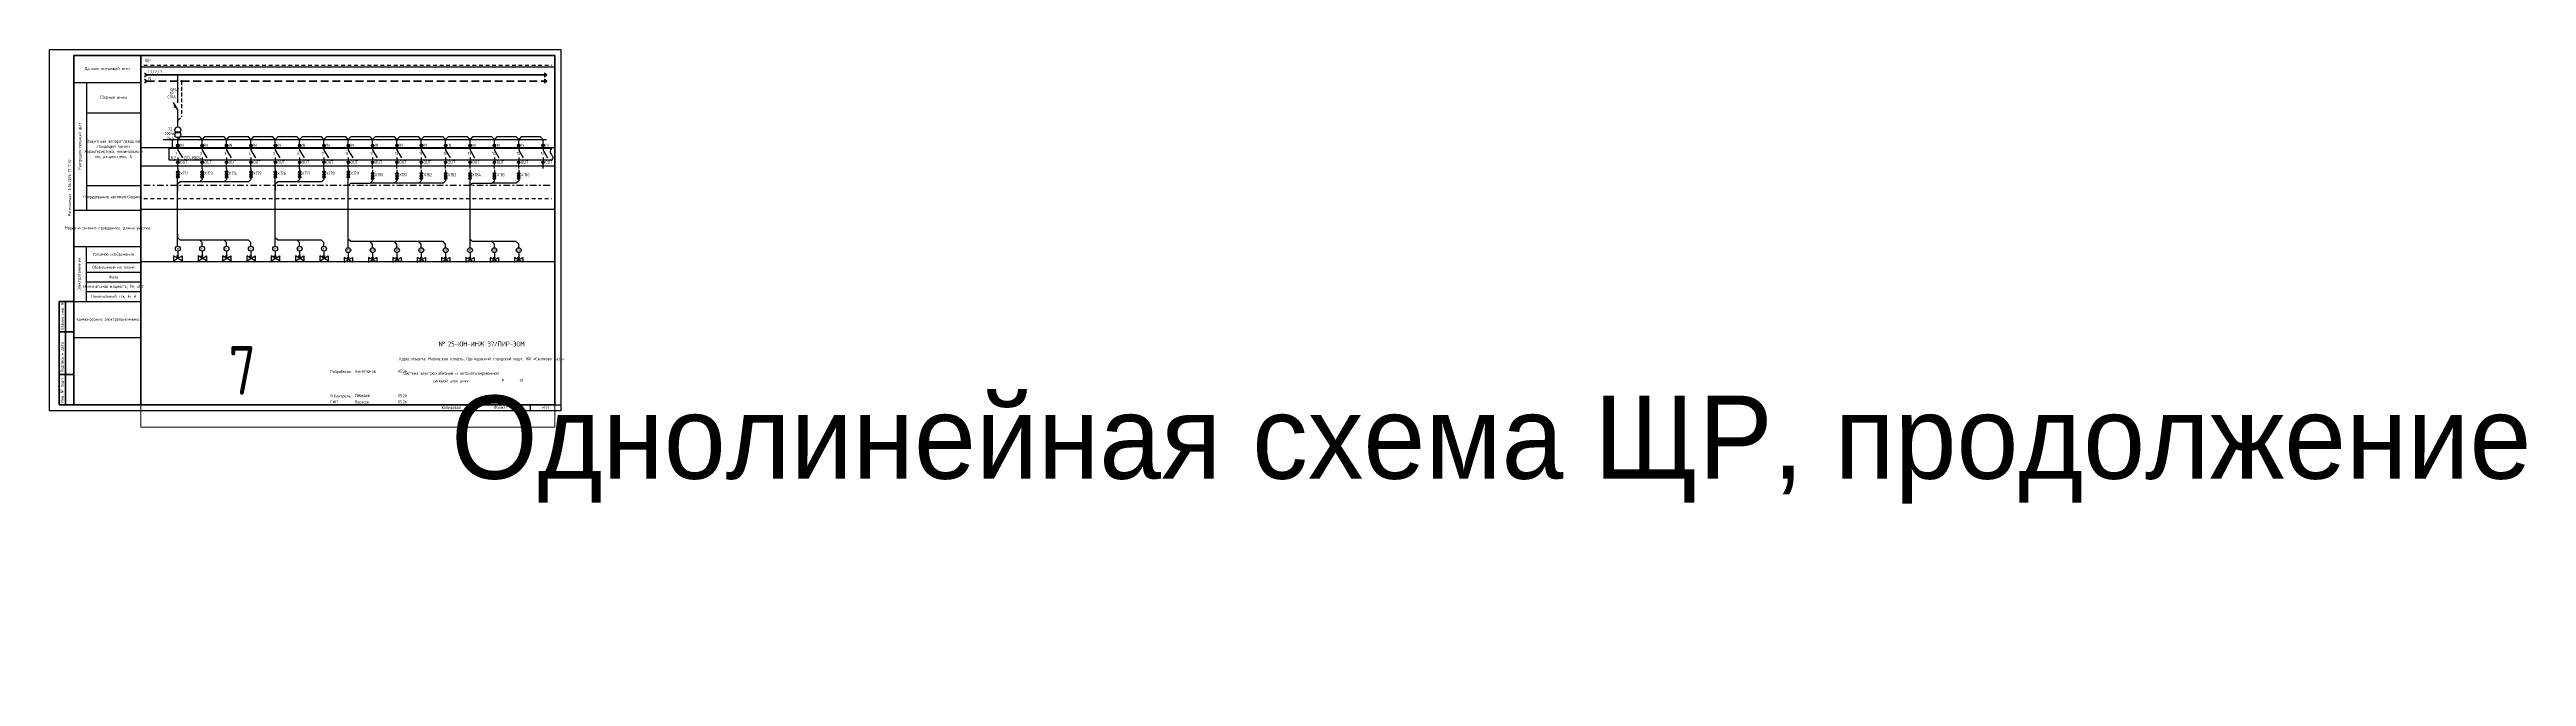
# Paper-space layout 'ЩР-1 (7)' of a CAD drawing. Header units: millimetres. Extents: x 0 to 2035, y -218 to 297.
# The model-space entities are those that its viewports show. They can reach past a viewport. Long polylines and large blocks are cut down to what shows.
import ezdxf
from ezdxf.enums import TextEntityAlignment as Align

# ---------------------------------------------------------------- set-up
doc = ezdxf.new("R2018")
doc.units = ezdxf.units.MM
for name, pattern in [('HIDDEN2', [4.7625, 3.175, -1.5875]), ('JIS_02_0.7', [1.35, 0.75, -0.6]), ('Штрихштриховая', [10.936111, 5.291667, -2.116667, 1.411111, -2.116667])]:
    doc.linetypes.add(name, pattern=pattern)
doc.layers.add('0-Область подсчета', color=152, linetype='Continuous', plot=False, transparency=0.5)
for name, color, linetype in [('09_Доп', 1, 'Continuous'), ('0_XT', 7, 'Continuous'), ('0_Рамка', 7, 'Continuous'), ('Нумерация QF', 7, 'Continuous')]:
    doc.layers.add(name, color=color, linetype=linetype)
doc.layers.add('0_UNC Defpoints ЭОМ', color=6, linetype='Continuous', plot=False)
doc.styles.get("Standard").update_dxf_attribs({"font": 'arial.ttf'})
doc.styles.add('UNC_A', font='GOST2304A.ttf')
doc.styles.add('UNC_GOST_Scheme', font='GOST2304A.ttf')
doc.styles.add('Unecom', font='GOST2304A.ttf', dxfattribs={"height": 2.5})
doc.styles.add('СПДС', font='isocpeur.ttf', dxfattribs={"width": 0.8, "height": 2.5})

# ---------------------------------------------------------------- blocks, each defined once
blk = doc.blocks.new('*U51')
at = {"lineweight": 60, "ltscale": 10}
for p, q in [((20, 292), (415, 292)), ((20, 5), (20, 292)), ((415, 292), (415, 5)), ((8, 90), (20, 90)), ((8, 5), (8, 90)), ((13, 90), (13, 5)), ((20, 90), (20, 5)), ((20, 90), (20, 5)), ((8, 65), (20, 65)), ((8, 30), (20, 30)), ((20, 5), (8, 5)), ((415, 5), (20, 5))]:
    blk.add_line(p, q, dxfattribs=at)
at = {"layer": '0_UNC Defpoints ЭОМ', "ltscale": 10}
blk.add_lwpolyline([(420, 0), (0, 0), (0, 297), (420, 297)], close=True, dxfattribs=at)
at = {"layer": '0_UNC Defpoints ЭОМ', "lineweight": 30}
blk.add_lwpolyline([(395, 5), (420, 5), (420, 0), (395, 0)], close=True, dxfattribs=at)
at = {"char_height": 2.5, "attachment_point": 4, "rotation": 90, "style": 'Unecom'}
for s, insert, width in [('{\\fGOST type A|b0|i1|c204|p34; }Взамен инв. №', (10.5, 65), 25), (' Подпись и дата', (10.5, 30), 35), (' Инв. № подл.', (10.5, 5), 24.419)]:
    blk.add_mtext(s, dxfattribs=dict(at, insert=insert, width=width))
at = {"style": 'Unecom'}
for s, insert, char_height, width, attachment_point, line_spacing_factor in [('Адрес объекта: Московская область, Одинцовский городской округ, ЖК «Сколково Парк»', (355, 42.5), 2.5, 115, 5, 1.5), ('№ 25-ЮН-ИНЖ 37/ПИР-ЭОМ', (355, 55), 4, 120, 5, 2), ('Разработал', (230.7, 32), 2.5, 20, 4, 2), ('Ахметзянов', (250.8, 32.5), 2.5, 19.921, 4, 2), ('05.26', (290, 32.5), 2.5, 10, 5, 2), ('Система электроснабжения и автоматизированной силовой электрики', (330, 27.5), 2.5, 70, 5, 1.5), ('Р', (372.5, 25), 2.5, 15, 5, 2), ('Н.Контроль', (230.7, 12), 2.5, 20, 4, 2), ('ГИП', (230.7, 7.3), 2.5, 20, 4, 2), ('Лебедев', (250.8, 12.5), 2.5, 19.921, 4, 2), ('Вересов', (250.8, 7), 2.5, 19.921, 4, 2), ('05.26', (290, 12.5), 2.5, 10, 5, 2), ('05.26', (290, 7.5), 2.5, 10, 5, 2)]:
    blk.add_mtext(s, dxfattribs=dict(at, insert=insert, char_height=char_height, width=width, attachment_point=attachment_point, line_spacing_factor=line_spacing_factor))
at = {"char_height": 2.5, "attachment_point": 4, "style": 'Unecom'}
for s, insert, width in [('Формат  ', (364.9, 2.6), 50), ('\\pi1; ', (250, -133.2), 20), ('\\pi1; ', (250, -133.2), 20), ('\\pxi0.4; ', (250, -133.2), 20), ('\\pi1; ', (512.5, -218.3), 20), ('\\pi1; ', (512.5, -218.3), 20), ('\\pxi0.4; ', (512.5, -218.3), 20)]:
    blk.add_mtext(s, dxfattribs=dict(at, insert=insert, width=width))
at = {"style": 'Unecom'}
blk.add_attdef('ЛИСТ_№', text='', height=2.5, dxfattribs=at).set_placement((387.5, 25), align=Align.MIDDLE_CENTER)
blk.add_attdef('КОЛ-ВО_ЛИСТОВ', text='', height=2.5, dxfattribs=at).set_placement((404.7, 23.7), align=Align.CENTER)
at = {"lineweight": 30, "flags": 104}
blk.add_attdef('ОПИСАНИЕ_ЛИСТА', text='', height=2.5, dxfattribs=at).set_placement((329.9, 12.5), align=Align.MIDDLE_CENTER)
at = {"style": 'Unecom', "flags": 8}
blk.add_attdef('ФОРМАТ_БУМАГИ', (379.4, 1.3), '', height=2.5, dxfattribs=at)
at = {"layer": '0_Рамка', "style": 'СПДС', "width": 0.8}
blk.add_text('Распечатано 18.06.2026 17:17:32', height=2.5, rotation=90, dxfattribs=at).set_placement((16.5, 160), align=Align.MIDDLE_LEFT)
at = {"layer": 'Defpoints', "insert": (330, 2.5), "char_height": 2.5, "width": 70, "attachment_point": 5, "style": 'Unecom'}
blk.add_mtext('Копировал', dxfattribs=at)
blk = doc.blocks.new('_Боковик_схема Юником')
at = {"color": 0, "lineweight": -2, "ltscale": 3}
blk.add_lwpolyline([(0, 232), (55, 232), (55, 0), (0, 0)], close=True, dxfattribs=at)
for points in [[(0, 210), (55, 210), (55, 125), (10.3, 125)], [(10.3, 210), (10.3, 105)], [(10.3, 185), (55, 185)], [(0, 105), (55, 105)], [(0, 75), (55, 75)], [(10, 75), (10, 30)], [(10, 62), (51.8, 62)], [(10, 62), (55, 62)], [(10, 54), (55, 54)], [(10, 46), (55, 46)], [(0, 30), (55, 30)], [(10, 38), (55, 38)]]:
    blk.add_lwpolyline(points, dxfattribs=at)
at = {"color": 0, "lineweight": -2, "char_height": 2.5, "attachment_point": 5, "style": 'Unecom'}
for s, insert, width in [('Данные питающей сети', (27.5, 221), 55), ('Сборные шины', (32.6, 197.5), 44.736), ('Защитный аппарат/вводной отходящей линии.\\PХарактеристика, номинальный ток, расцепитель, А.', (32.6, 155), 44.736), ('Оборудование автоматизации', (31, 115.7), 37.884), ('Марка и сечение проводника, длина участка', (27.5, 90), 55), ('Условное изображение', (32.5, 68.5), 45), ('Номинальная мощность, Рн, кВт', (32.5, 42), 45), ('Обозначение на плане', (32.5, 58), 45), ('Фаза', (32.5, 50), 45), ('Номинальный ток, Iн, А', (32.5, 34), 45), ('Наименование электроприемника', (27.5, 15), 55)]:
    blk.add_mtext(s, dxfattribs=dict(at, insert=insert, width=width))
at = {"color": 0, "lineweight": -2, "char_height": 2.5, "attachment_point": 5, "rotation": 90, "style": 'Unecom'}
for s, insert, width in [('Распределительный щит', (5.1, 157.5), 105), ('Электроприемник', (4.6, 52.5), 45)]:
    blk.add_mtext(s, dxfattribs=dict(at, insert=insert, width=width))
blk = doc.blocks.new('*U270')
at = {"lineweight": 40}
for p, q in [((0, 0), (-2, 1.5)), ((0, 0), (-2, -1.5)), ((328.4, 0), (326.4, 1.5)), ((328.4, 0), (326.4, -1.5)), ((0, -5), (-2, -3.5)), ((0, -5), (-2, -6.5)), ((328.4, -5), (326.4, -3.5)), ((328.4, -5), (326.4, -6.5))]:
    blk.add_line(p, q, dxfattribs=at)
at = {"linetype": 'ByBlock', "lineweight": 40}
blk.add_lwpolyline([(0, 0), (328.4, 0)], dxfattribs=at)
at = {"color": 4, "linetype": 'HIDDEN2', "lineweight": 40, "ltscale": 2}
blk.add_lwpolyline([(0, -5), (328.4, -5)], dxfattribs=at)
at = {"insert": (1.2, -1.6), "char_height": 2.5, "attachment_point": 1, "style": 'UNC_A'}
blk.add_mtext_dynamic_manual_height_columns('N', width=3.844, gutter_width=12.5, heights=[0], dxfattribs=at)
at = {"style": 'UNC_A'}
blk.add_attdef('ЛИНИЯ', (1, 1.5), '', height=2.5, dxfattribs=at)
blk = doc.blocks.new('Сервопривод-1')
at = {"layer": '09_Доп', "color": 0}
for p, q in [((-4.3, -2.5), (4.3, 2.5)), ((4.3, -2.5), (-4.3, 2.5)), ((-4.3, 2.5), (-4.3, -2.5)), ((0, 0), (-0.8, 2.9)), ((0, 7.5), (0, 0)), ((0, 0), (0.8, 2.9)), ((4.3, 2.5), (4.3, -2.5))]:
    blk.add_line(p, q, dxfattribs=at)
blk.add_circle((0, 10), 2.5, dxfattribs=at)
at = {"layer": '09_Доп', "color": 0, "style": 'UNC_GOST_Scheme'}
blk.add_text('М', height=2.5, dxfattribs=at).set_placement((0, 10), align=Align.MIDDLE_CENTER)
blk = doc.blocks.new('XT')
at = {"color": 32, "true_color": 0xcd6928}
for p, q in [((0.8, 0), (-1, -1.8)), ((1, -0.2), (-0.8, -2))]:
    blk.add_line(p, q, dxfattribs=at)
at = {"color": 5}
for p, q in [((0.8, -2), (-1, -3.8)), ((1, -2.2), (-0.8, -4))]:
    blk.add_line(p, q, dxfattribs=at)
at = {"color": 3}
for p, q in [((0.8, -4), (-1, -5.8)), ((1, -4.2), (-0.8, -6))]:
    blk.add_line(p, q, dxfattribs=at)
at = {"color": 32, "true_color": 0xcd6928}
blk.add_circle((0, -1), 1, dxfattribs=at)
at = {"color": 5}
blk.add_circle((0, -3), 1, dxfattribs=at)
at = {"color": 3}
blk.add_circle((0, -5), 1, dxfattribs=at)
at = {"style": 'UNC_A'}
blk.add_attdef('1', (1.7, 0.1), '', height=2.5, dxfattribs=at)
blk = doc.blocks.new('24-1')
at = {"color": 1}
blk.add_line((-4.3, 16.7), (-4.3, 23.7), dxfattribs=at)
for p, q in [((0, 19.8), (0, 23.7)), ((20, 19.8), (20, 23.7)), ((40, 19.8), (40, 23.7)), ((60, 19.8), (60, 23.7)), ((80, 19.8), (80, 23.7)), ((100, 19.8), (100, 23.7)), ((120, 19.8), (120, 23.7)), ((140, 19.8), (140, 23.7)), ((160, 19.8), (160, 23.7)), ((180, 19.8), (180, 23.7)), ((200, 19.8), (200, 23.7)), ((220, 19.8), (220, 23.7)), ((240, 19.8), (240, 23.7)), ((260, 19.8), (260, 23.7)), ((280, 19.8), (280, 23.7)), ((300, 19.8), (300, 23.7)), ((0, 17.8), (0, 15)), ((0, 15), (3.7, 8.6)), ((0, 9), (0, 5.9)), ((0, 0), (0, 3.9)), ((20, 17.8), (20, 15)), ((20, 15), (23.7, 8.6)), ((20, 9), (20, 5.9)), ((20, 0), (20, 3.9)), ((40, 17.8), (40, 15)), ((40, 15), (43.7, 8.6)), ((40, 9), (40, 5.9)), ((40, 0), (40, 3.9)), ((60, 17.8), (60, 15)), ((60, 15), (63.7, 8.6)), ((60, 9), (60, 5.9)), ((60, 0), (60, 3.9)), ((80, 17.8), (80, 15)), ((80, 15), (83.7, 8.6)), ((80, 9), (80, 5.9)), ((80, 0), (80, 3.9)), ((100, 17.8), (100, 15)), ((100, 15), (103.7, 8.6)), ((100, 9), (100, 5.9)), ((100, 0), (100, 3.9)), ((120, 17.8), (120, 15)), ((120, 15), (123.7, 8.6)), ((120, 9), (120, 5.9)), ((120, 0), (120, 3.9)), ((140, 17.8), (140, 15)), ((140, 15), (143.7, 8.6)), ((140, 9), (140, 5.9)), ((140, 0), (140, 3.9)), ((160, 17.8), (160, 15)), ((160, 15), (163.7, 8.6)), ((160, 9), (160, 5.9)), ((160, 0), (160, 3.9)), ((180, 17.8), (180, 15)), ((180, 15), (183.7, 8.6)), ((180, 9), (180, 5.9)), ((180, 0), (180, 3.9)), ((200, 17.8), (200, 15)), ((200, 15), (203.7, 8.6)), ((200, 9), (200, 5.9)), ((200, 0), (200, 3.9)), ((220, 17.8), (220, 15)), ((220, 15), (223.7, 8.6)), ((220, 9), (220, 5.9)), ((220, 0), (220, 3.9)), ((240, 17.8), (240, 15)), ((240, 15), (243.7, 8.6)), ((240, 9), (240, 5.9)), ((240, 0), (240, 3.9)), ((260, 17.8), (260, 15)), ((260, 15), (263.7, 8.6)), ((260, 9), (260, 5.9)), ((260, 0), (260, 3.9)), ((280, 17.8), (280, 15)), ((280, 15), (283.7, 8.6)), ((280, 9), (280, 5.9)), ((280, 0), (280, 3.9)), ((300, 17.8), (300, 15)), ((300, 15), (303.7, 8.6)), ((300, 9), (300, 5.9)), ((300, 0), (300, 3.9))]:
    blk.add_line(p, q)
blk.add_lwpolyline([(306.9, 6.7), (-7.1, 6.7), (-7.1, 16.7), (306.8, 16.7)])
at = {"linetype": 'ByBlock', "lineweight": -2}
for points in [[(1.1, 19.4), (-1.1, 18.3)], [(1.1, 4.3), (-1.1, 5.4)], [(21.1, 19.4), (18.9, 18.3)], [(21.1, 4.3), (18.9, 5.4)], [(41.1, 19.4), (38.9, 18.3)], [(41.1, 4.3), (38.9, 5.4)], [(61.1, 19.4), (58.9, 18.3)], [(61.1, 4.3), (58.9, 5.4)], [(81.1, 19.4), (78.9, 18.3)], [(81.1, 4.3), (78.9, 5.4)], [(101.1, 19.4), (98.9, 18.3)], [(101.1, 4.3), (98.9, 5.4)], [(121.1, 19.4), (118.9, 18.3)], [(121.1, 4.3), (118.9, 5.4)], [(141.1, 19.4), (138.9, 18.3)], [(141.1, 4.3), (138.9, 5.4)], [(161.1, 19.4), (158.9, 18.3)], [(161.1, 4.3), (158.9, 5.4)], [(181.1, 19.4), (178.9, 18.3)], [(181.1, 4.3), (178.9, 5.4)], [(201.1, 19.4), (198.9, 18.3)], [(201.1, 4.3), (198.9, 5.4)], [(221.1, 19.4), (218.9, 18.3)], [(221.1, 4.3), (218.9, 5.4)], [(241.1, 19.4), (238.9, 18.3)], [(241.1, 4.3), (238.9, 5.4)], [(261.1, 19.4), (258.9, 18.3)], [(261.1, 4.3), (258.9, 5.4)], [(281.1, 19.4), (278.9, 18.3)], [(281.1, 4.3), (278.9, 5.4)], [(301.1, 19.4), (298.9, 18.3)], [(301.1, 4.3), (298.9, 5.4)]]:
    blk.add_lwpolyline(points, dxfattribs=at)
for centre in [(0, 18.8), (0, 4.9), (20, 18.8), (20, 4.9), (40, 18.8), (40, 4.9), (60, 18.8), (60, 4.9), (80, 18.8), (80, 4.9), (100, 18.8), (100, 4.9), (120, 18.8), (120, 4.9), (140, 18.8), (140, 4.9), (160, 18.8), (160, 4.9), (180, 18.8), (180, 4.9), (200, 18.8), (200, 4.9), (220, 18.8), (220, 4.9), (240, 18.8), (240, 4.9), (260, 18.8), (260, 4.9), (280, 18.8), (280, 4.9), (300, 18.8), (300, 4.9)]:
    blk.add_circle(centre, 1)
blk.add_open_spline([(306.8, 16.7), (304.2, 12.9), (310.2, 10.3), (306.9, 6.7), (306.9, 6.7)], degree=3)
at = {"char_height": 2.5, "attachment_point": 1, "style": 'UNC_A'}
for s, width, insert in [('1', 4.985, (-1.8, 13.5)), ('IN', 3.09, (1.8, 20.3)), ('OUT', 4.68, (1.8, 6.3)), ('2', 4.985, (18.2, 13.5)), ('IN', 3.09, (21.8, 20.3)), ('OUT', 4.68, (21.8, 6.3)), ('3', 4.985, (38.2, 13.5)), ('IN', 3.09, (41.8, 20.3)), ('OUT', 4.68, (41.8, 6.3)), ('4', 4.985, (58.2, 13.5)), ('IN', 3.09, (61.8, 20.3)), ('OUT', 4.68, (61.8, 6.3)), ('5', 4.985, (78.2, 13.5)), ('IN', 3.09, (81.8, 20.3)), ('OUT', 4.68, (81.8, 6.3)), ('6', 4.985, (98.2, 13.5)), ('IN', 3.09, (101.8, 20.3)), ('OUT', 4.68, (101.8, 6.3)), ('7', 4.985, (118.2, 13.5)), ('IN', 3.09, (121.8, 20.3)), ('OUT', 4.68, (121.8, 6.3)), ('8', 4.985, (138.2, 13.5)), ('IN', 3.09, (141.8, 20.3)), ('OUT', 4.68, (141.8, 6.3)), ('9', 4.985, (158.2, 13.5)), ('IN', 3.09, (161.8, 20.3)), ('OUT', 4.68, (161.8, 6.3)), ('10', 4.985, (178.2, 13.5)), ('IN', 3.09, (181.8, 20.3)), ('OUT', 4.68, (181.8, 6.3)), ('11', 4.985, (198.2, 13.5)), ('IN', 3.09, (201.8, 20.3)), ('OUT', 4.68, (201.8, 6.3)), ('12', 4.985, (218.2, 13.5)), ('IN', 3.09, (221.8, 20.3)), ('OUT', 4.68, (221.8, 6.3)), ('13', 4.985, (238.2, 13.5)), ('IN', 3.09, (241.8, 20.3)), ('OUT', 4.68, (241.8, 6.3)), ('14', 4.985, (258.2, 13.5)), ('IN', 3.09, (261.8, 20.3)), ('OUT', 4.68, (261.8, 6.3)), ('15', 4.985, (278.2, 13.5)), ('IN', 3.09, (281.8, 20.3)), ('OUT', 4.68, (281.8, 6.3)), ('16', 4.985, (298.2, 13.5)), ('IN', 3.09, (301.8, 20.3)), ('OUT', 4.68, (301.8, 6.3))]:
    blk.add_mtext_dynamic_manual_height_columns(s, width=width, gutter_width=12.5, heights=[3.08], dxfattribs=dict(at, insert=insert))
at = {"color": 1, "style": 'UNC_A'}
blk.add_attdef('ZIOMB24V2', (4.9, 7.5), '', height=2.5, dxfattribs=at)
blk = doc.blocks.new('*U305')
for p, q in [((0, -36.3), (0, -14.1)), ((0, -42.8), (-3.5, -36.7)), ((-0.4, -36.6), (0.4, -35.9)), ((0.4, -36.6), (-0.4, -35.9)), ((0, -54.3), (0, -42.8))]:
    blk.add_line(p, q)
at = {"color": 4, "linetype": 'HIDDEN2'}
for p in [(3, -19.1), (0, -51.6)]:
    blk.add_line(p, (3, -48.6), dxfattribs=at)
blk.add_lwpolyline([(-2.1, -41.1), (-3.1, -39.4), (-2.3, -38.9), (-1.3, -40.6)], close=True)
for centre in [(0, -14.1), (3, -19.1)]:
    blk.add_circle(centre, 0.5)
at = {"insert": (-6.2, -24.9), "char_height": 2.5, "attachment_point": 1, "style": 'Unecom'}
blk.add_mtext_dynamic_manual_height_columns('\\pxql;QF', width=5.707, gutter_width=12.5, heights=[4.37], dxfattribs=at)
at = {"style": 'Unecom'}
for tag, p in [('P', (-3.4, -30.4)), ('A', (-1.7, -33.3))]:
    blk.add_attdef(tag, text='', height=2.5, dxfattribs=at).set_placement(p, align=Align.RIGHT)
blk.add_attdef('N', (-3.2, -27.4), '', height=2.5, dxfattribs=at)
blk = doc.blocks.new('БП')
at = {"color": 0, "lineweight": 25}
for p, q in [((0, -2.5), (0, 0)), ((0, -11.3), (0, -13.8))]:
    blk.add_line(p, q, dxfattribs=at)
for centre in [(0, -5), (0, -8.8)]:
    blk.add_circle(centre, 2.5, dxfattribs=at)
at = {"lineweight": 25, "char_height": 2.5, "attachment_point": 1, "style": 'UNC_A'}
for s, width, insert in [('T', 2.5, (-8.1, -3)), ('W', 2.482, (-5.4, -6.6)), ('V', 2.598, (-4.9, -10.5))]:
    blk.add_mtext_dynamic_manual_height_columns(s, width=width, gutter_width=12.5, heights=[0], dxfattribs=dict(at, insert=insert))
at = {"lineweight": 25, "style": 'UNC_A'}
for tag, p in [('W', (-6, -9.1)), ('V', (-5.6, -12.9))]:
    blk.add_attdef(tag, text='', height=2.5, dxfattribs=at).set_placement(p, align=Align.RIGHT)
blk.add_attdef('N', (-6.2, -5.5), '', height=2.5, dxfattribs=at)

msp = doc.modelspace()

# ---------------------------------------------------------------- linework, layer by layer
at = {"color": 6}
for points in [[(2095, 1577.99), (1755, 1577.99), (1755, 1290.99), (2095, 1290.99), (2095, 1577.99)], [(2435, 1577.99), (2095, 1577.99), (2095, 1290.99), (2435, 1290.99), (2435, 1577.99)], [(2775, 1577.99), (2435, 1577.99), (2435, 1290.99), (2775, 1290.99), (2775, 1577.99)]]:
    msp.add_lwpolyline(points, dxfattribs=at)
at = {"linetype": 'JIS_02_0.7', "ltscale": 4}
for points in [[(2097.499, 1570.16), (2432.679, 1570.16)], [(2097.499, 1460.471), (2432.679, 1460.471)]]:
    msp.add_lwpolyline(points, dxfattribs=at)
at = {"color": 1}
msp.add_lwpolyline([(2113.372, 1508.949), (2428.338, 1508.949)], dxfattribs=at)
for points in [[(2145.392, 1508.065), (2145.392, 1509.065), (2143.392, 1511.065), (2127.392, 1511.065), (2125.392, 1509.065), (2125.392, 1508.065)], [(2165.392, 1508.065), (2165.392, 1509.065), (2163.392, 1511.065), (2147.392, 1511.065), (2145.392, 1509.065), (2145.392, 1508.065)], [(2185.392, 1508.065), (2185.392, 1509.065), (2183.392, 1511.065), (2167.392, 1511.065), (2165.392, 1509.065), (2165.392, 1508.065)], [(2205.392, 1508.065), (2205.392, 1509.065), (2203.392, 1511.065), (2187.392, 1511.065), (2185.392, 1509.065), (2185.392, 1508.065)], [(2225.392, 1508.065), (2225.392, 1509.065), (2223.392, 1511.065), (2207.392, 1511.065), (2205.392, 1509.065), (2205.392, 1508.065)], [(2245.392, 1508.065), (2245.392, 1509.065), (2243.392, 1511.065), (2227.392, 1511.065), (2225.392, 1509.065), (2225.392, 1508.065)], [(2265.392, 1508.065), (2265.392, 1509.065), (2263.392, 1511.065), (2247.392, 1511.065), (2245.392, 1509.065), (2245.392, 1508.065)], [(2285.392, 1508.065), (2285.392, 1509.065), (2283.392, 1511.065), (2267.392, 1511.065), (2265.392, 1509.065), (2265.392, 1508.065)], [(2305.392, 1508.065), (2305.392, 1509.065), (2303.392, 1511.065), (2287.392, 1511.065), (2285.392, 1509.065), (2285.392, 1508.065)], [(2325.392, 1508.065), (2325.392, 1509.065), (2323.392, 1511.065), (2307.392, 1511.065), (2305.392, 1509.065), (2305.392, 1508.065)], [(2345.392, 1508.065), (2345.392, 1509.065), (2343.392, 1511.065), (2327.392, 1511.065), (2325.392, 1509.065), (2325.392, 1508.065)], [(2365.392, 1508.065), (2365.392, 1509.065), (2363.392, 1511.065), (2347.392, 1511.065), (2345.392, 1509.065), (2345.392, 1508.065)], [(2385.392, 1508.065), (2385.392, 1509.065), (2383.392, 1511.065), (2367.392, 1511.065), (2365.392, 1509.065), (2365.392, 1508.065)], [(2405.392, 1508.065), (2405.392, 1509.065), (2403.392, 1511.065), (2387.392, 1511.065), (2385.392, 1509.065), (2385.392, 1508.065)], [(2425.392, 1508.065), (2425.392, 1509.065), (2423.392, 1511.065), (2407.392, 1511.065), (2405.392, 1509.065), (2405.392, 1508.065)], [(2125.001, 1421.255), (2124.999, 1479.206)], [(2165.392, 1479.205), (2165.392, 1476.205), (2163.392, 1474.205), (2127.393, 1474.204), (2125, 1472.204), (2125, 1466.813)], [(2125.392, 1485.249), (2125.392, 1483.206)], [(2145.392, 1479.206), (2145.393, 1476.205), (2143.393, 1474.205), (2140.393, 1474.205)], [(2145.392, 1485.249), (2145.392, 1483.206)], [(2185.392, 1479.206), (2185.393, 1476.205), (2183.393, 1474.205), (2163.392, 1474.206)], [(2165.392, 1485.249), (2165.392, 1483.206)], [(2185.392, 1485.249), (2185.392, 1483.206)], [(2205.392, 1485.249), (2205.392, 1483.206)], [(2205.394, 1421.255), (2205.392, 1479.206)], [(2245.392, 1479.205), (2245.392, 1476.205), (2243.392, 1474.205), (2207.393, 1474.204), (2205.393, 1472.204), (2205.393, 1466.813)], [(2225.392, 1479.206), (2225.393, 1476.205), (2223.393, 1474.205), (2220.393, 1474.205)], [(2225.392, 1485.249), (2225.392, 1483.206)], [(2245.392, 1485.249), (2245.392, 1483.206)], [(2265.389, 1420.037), (2265.388, 1477.988)], [(2285.387, 1420.037), (2285.387, 1423.036), (2283.387, 1425.036), (2280.387, 1425.036), (2267.388, 1425.036), (2265.388, 1427.036), (2265.388, 1470.986), (2267.388, 1472.987), (2280.388, 1472.987), (2283.388, 1472.987), (2285.388, 1474.987), (2285.388, 1477.988)], [(2265.392, 1485.249), (2265.392, 1483.206)], [(2305.388, 1477.988), (2305.388, 1474.987), (2303.388, 1472.987), (2283.388, 1472.988)], [(2285.388, 1484.031), (2285.388, 1481.988)], [(2325.388, 1477.988), (2325.388, 1474.987), (2323.388, 1472.987), (2303.388, 1472.988)], [(2305.388, 1484.031), (2305.388, 1481.988)], [(2345.388, 1477.988), (2345.388, 1474.987), (2343.388, 1472.987), (2323.388, 1472.988)], [(2325.388, 1484.031), (2325.388, 1481.988)], [(2345.388, 1484.031), (2345.388, 1481.988)], [(2365.388, 1484.031), (2365.388, 1481.988)], [(2365.389, 1420.037), (2365.388, 1477.988)], [(2385.387, 1420.037), (2385.387, 1423.036), (2383.387, 1425.036), (2380.387, 1425.036), (2367.388, 1425.036), (2365.388, 1427.036), (2365.388, 1470.986), (2367.388, 1472.987), (2380.388, 1472.987), (2383.388, 1472.987), (2385.388, 1474.987), (2385.388, 1477.988)], [(2405.388, 1477.988), (2405.388, 1474.987), (2403.388, 1472.987), (2383.388, 1472.988)], [(2385.388, 1484.031), (2385.388, 1481.988)], [(2405.388, 1484.031), (2405.388, 1481.988)], [(2165.391, 1421.255), (2165.391, 1424.255), (2163.392, 1426.255), (2127.394, 1426.254), (2125.394, 1428.254), (2125.394, 1431.254)], [(2145.391, 1421.255), (2145.391, 1424.254), (2143.391, 1426.254), (2140.391, 1426.254)], [(2185.391, 1421.255), (2185.391, 1424.255), (2183.392, 1426.255), (2147.394, 1426.254)], [(2245.391, 1421.255), (2245.391, 1424.255), (2243.392, 1426.255), (2207.394, 1426.254), (2205.394, 1428.254), (2205.394, 1431.254)], [(2225.391, 1421.255), (2225.391, 1424.254), (2223.391, 1426.254), (2220.391, 1426.254)], [(2305.387, 1420.037), (2305.387, 1423.036), (2303.387, 1425.036), (2283.387, 1425.037)], [(2325.387, 1420.037), (2325.387, 1423.036), (2323.387, 1425.036), (2303.387, 1425.037)], [(2345.387, 1420.037), (2345.387, 1423.036), (2343.387, 1425.036), (2323.387, 1425.037)], [(2405.387, 1420.037), (2405.387, 1423.036), (2403.387, 1425.036), (2383.387, 1425.037)]]:
    msp.add_lwpolyline(points)
at = {"color": 3, "linetype": 'Штрихштриховая'}
msp.add_lwpolyline([(2097.499, 1471.568), (2432.679, 1471.568)], dxfattribs=at)
at = {"layer": '0-Область подсчета'}
for points in [[(147.309, 1584.367), (6296.248, 1584.367), (6296.248, 1408.375), (147.309, 1408.375)], [(150.349, 1568.697), (6220.211, 1568.697), (6220.211, 1502.163), (150.349, 1502.163)], [(142.142, 1487.401), (6300.609, 1487.401), (6300.609, 1451.513), (142.142, 1451.513)]]:
    msp.add_lwpolyline(points, close=True, dxfattribs=at)

# ---------------------------------------------------------------- block references
for name, p, values in [('*U270', (2099.986, 1562.041), {'ЛИНИЯ': 'L1,L2,L3'}), ('24-1', (2125.392, 1485.249), {'ZIOMB24V2': 'ZIO-MB24'})]:
    msp.add_blockref(name, p).add_auto_attribs(values)
at = {"color": 1}
ref = msp.add_blockref('*U305', (2125.392, 1576.123), dxfattribs=at)
ref.add_attrib('P', '1P', dxfattribs={"height": 2.5, "style": 'Unecom'}).set_placement((2121.997, 1545.689), align=Align.RIGHT)
ref.add_attrib('A', 'С10А', dxfattribs={"height": 2.5, "style": 'Unecom'}).set_placement((2123.689, 1542.843), align=Align.RIGHT)
at = {"color": 244, "true_color": 0x991b1e}
msp.add_blockref('БП', (2125.392, 1521.815), dxfattribs=at).add_auto_attribs({'N': '2', 'W': '100', 'V': '24'})
ref = msp.add_blockref('XT', (2125.392, 1483.206))
ref.add_attrib('1', 'XT', (2127.141, 1479.963), dxfattribs={"height": 2.5, "style": 'UNC_A'})
ref = msp.add_blockref('XT', (2145.392, 1483.206))
ref.add_attrib('1', 'XT', (2147.141, 1479.963), dxfattribs={"height": 2.5, "style": 'UNC_A'})
ref = msp.add_blockref('XT', (2165.392, 1483.206))
ref.add_attrib('1', 'XT', (2167.141, 1479.963), dxfattribs={"height": 2.5, "style": 'UNC_A'})
ref = msp.add_blockref('XT', (2185.392, 1483.206))
ref.add_attrib('1', 'XT', (2187.141, 1479.963), dxfattribs={"height": 2.5, "style": 'UNC_A'})
ref = msp.add_blockref('XT', (2205.392, 1483.206))
ref.add_attrib('1', 'XT', (2207.141, 1479.963), dxfattribs={"height": 2.5, "style": 'UNC_A'})
ref = msp.add_blockref('XT', (2225.392, 1483.206))
ref.add_attrib('1', 'XT', (2227.141, 1479.963), dxfattribs={"height": 2.5, "style": 'UNC_A'})
ref = msp.add_blockref('XT', (2245.392, 1483.206))
ref.add_attrib('1', 'XT', (2247.141, 1479.963), dxfattribs={"height": 2.5, "style": 'UNC_A'})
ref = msp.add_blockref('XT', (2265.392, 1483.206))
ref.add_attrib('1', 'XT', (2267.141, 1479.963), dxfattribs={"height": 2.5, "style": 'UNC_A'})
ref = msp.add_blockref('XT', (2285.388, 1481.988))
ref.add_attrib('1', 'XT', (2287.136, 1478.745), dxfattribs={"height": 2.5, "style": 'UNC_A'})
ref = msp.add_blockref('XT', (2305.388, 1481.988))
ref.add_attrib('1', 'XT', (2307.136, 1478.745), dxfattribs={"height": 2.5, "style": 'UNC_A'})
ref = msp.add_blockref('XT', (2325.388, 1481.988))
ref.add_attrib('1', 'XT', (2327.136, 1478.745), dxfattribs={"height": 2.5, "style": 'UNC_A'})
ref = msp.add_blockref('XT', (2345.388, 1481.988))
ref.add_attrib('1', 'XT', (2347.136, 1478.745), dxfattribs={"height": 2.5, "style": 'UNC_A'})
ref = msp.add_blockref('XT', (2365.388, 1481.988))
ref.add_attrib('1', 'XT', (2367.136, 1478.745), dxfattribs={"height": 2.5, "style": 'UNC_A'})
ref = msp.add_blockref('XT', (2385.388, 1481.988))
ref.add_attrib('1', 'XT', (2387.136, 1478.745), dxfattribs={"height": 2.5, "style": 'UNC_A'})
ref = msp.add_blockref('XT', (2405.388, 1481.988))
ref.add_attrib('1', 'XT', (2407.136, 1478.745), dxfattribs={"height": 2.5, "style": 'UNC_A'})
at = {"color": 244, "true_color": 0x991b1e, "xscale": 0.7992056758353404, "yscale": 0.7992056758353404, "zscale": 0.7992056758353404}
for p in [(2125.391, 1411.265), (2145.391, 1411.265), (2165.391, 1411.265), (2185.391, 1411.265), (2205.391, 1411.265), (2225.391, 1411.265), (2245.391, 1411.265), (2265.387, 1410.047), (2285.387, 1410.047), (2305.387, 1410.047), (2325.387, 1410.047), (2345.387, 1410.047), (2365.387, 1410.047), (2385.387, 1410.047), (2405.387, 1410.047)]:
    msp.add_blockref('Сервопривод-1', p, dxfattribs=at)

# ---------------------------------------------------------------- texts
at = {"color": 1, "insert": (2119.404, 1495.323), "char_height": 2.5, "attachment_point": 1, "style": 'Unecom'}
msp.add_mtext_dynamic_manual_height_columns('R.2', width=11.00949, gutter_width=12.5, heights=[0], dxfattribs=at)
at = {"layer": '0_XT', "char_height": 2.5, "attachment_point": 4, "style": 'Unecom'}
for s, insert in [('72', (2130.624, 1481.251)), ('73', (2150.624, 1481.251)), ('74', (2170.624, 1481.251)), ('75', (2190.624, 1481.251)), ('76', (2210.624, 1481.251)), ('77', (2230.624, 1481.251)), ('78', (2250.624, 1481.251)), ('79', (2270.624, 1481.251)), ('80', (2290.619, 1480.033)), ('81', (2310.619, 1480.033)), ('82', (2330.619, 1480.033)), ('83', (2350.619, 1480.033)), ('84', (2370.619, 1480.033)), ('85', (2390.619, 1480.033)), ('86', (2410.619, 1480.033))]:
    msp.add_mtext_dynamic_manual_height_columns(s, width=9.91675, gutter_width=12.5, heights=[0], dxfattribs=dict(at, insert=insert))
at = {"layer": 'Defpoints', "color": 6, "insert": (2167.024, 1339.307), "char_height": 40, "attachment_point": 1, "style": 'Unecom'}
msp.add_mtext_dynamic_manual_height_columns('7', width=99.92054, gutter_width=12.5, heights=[0], dxfattribs=at)
at = {"layer": 'Нумерация QF', "char_height": 2.5, "style": 'Unecom'}
for s, width, insert, attachment_point in [('ЩР', 13.62236, (2098.367, 1575.564), 1), ('47', 7.51, (2122.815, 1550.072), 4)]:
    msp.add_mtext_dynamic_manual_height_columns(s, width=width, gutter_width=12.5, heights=[0], dxfattribs=dict(at, insert=insert, attachment_point=attachment_point))

psp = doc.layouts.new('ЩР-1 (7)')

# ---------------------------------------------------------------- block references
at = {"ltscale": 100}
ref = psp.add_blockref('*U51', (0, 0), dxfattribs=at)
ref.add_attrib('ФОРМАТ_БУМАГИ', 'А3', (379.4, 1.3), dxfattribs={"height": 2.5, "style": 'Unecom'})
ref.add_attrib('ЛИСТ_№', '13', dxfattribs={"height": 2.5, "style": 'Unecom'}).set_placement((387.5, 25), align=Align.MIDDLE_CENTER)
lines = psp.add_mtext('Однолинейная схема ЩР, продолжение', dxfattribs={"insert": (329.9, 12.5), "char_height": 68.284, "attachment_point": 1})
ref.add_attrib('ОПИСАНИЕ_ЛИСТА', '', (329.9, 12.5), dxfattribs={"flags": 104}).embed_mtext(lines)
at = {"lineweight": -3}
psp.add_blockref('_Боковик_схема Юником', (20, 60), dxfattribs=at)

# ---------------------------------------------------------------- texts
at = {"insert": (407.5, 2.5), "char_height": 2.5, "width": 25, "attachment_point": 5, "line_spacing_factor": 2, "style": 'Unecom'}
psp.add_mtext('М1:1', dxfattribs=at)

# ---------------------------------------------------------------- viewports
at = {"layer": 'Defpoints', "color": 6}
psp.add_viewport(center=(245, 139.3), size=(340, 305.449), view_center_point=(2265, 1425.266), view_height=305.44904, dxfattribs=at)

doc.saveas('drawing.dxf')
